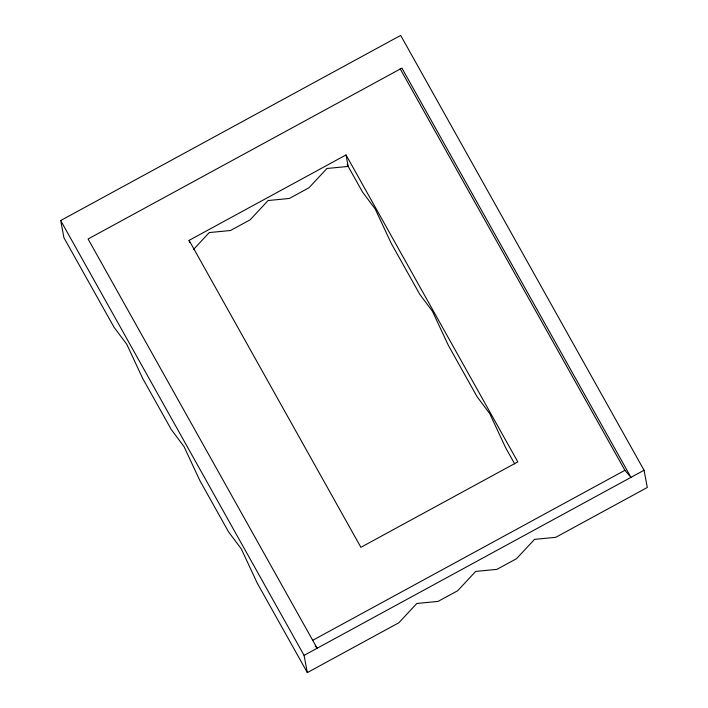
<?xml version="1.0" encoding="UTF-8"?>
<svg xmlns="http://www.w3.org/2000/svg" width="708" height="708" viewBox="0 0 708 708"><rect width="100%" height="100%" fill="white"/><g stroke="black" fill="none" stroke-linecap="round" stroke-linejoin="round"><path stroke-width="1.06" d="M193.523 249.455L209.258 232.569L230.498 230.507L250.119 219.825L268.102 200.532L289.342 198.461L308.962 187.779L326.946 168.486L348.186 166.424L346.017 154.937L189.107 240.375L189.496 242.463M60.693 220.533L400.675 35.4L644.05 470.236L647.307 487.467L555.771 537.31L534.531 539.381L516.548 558.674L496.928 569.356L475.688 571.418L457.704 590.72L438.084 601.393L416.844 603.464L398.861 622.757L307.325 672.6L257.216 583.073L241.278 548.877L228.587 531.92L199.957 480.759L184.009 446.562L171.327 429.606L142.689 378.444L126.75 344.247L114.059 327.291L63.95 237.764L60.693 220.533L304.068 655.369L307.325 672.6M313.016 640.147L624.899 470.316L630.97 477.36L401.914 68.101L88.084 238.985L317.149 648.245L315.122 645.9M304.068 655.369L644.05 470.236M400.162 68.773L624.899 470.316M346.017 154.937L517.813 461.881L360.894 547.319L189.107 240.375M347.115 164.513L362.505 192.001L375.196 208.966L391.135 243.154L419.764 294.316L432.455 311.281L448.403 345.469L477.033 396.63L489.724 413.596L505.662 447.783L514.681 463.89"/></g></svg>
